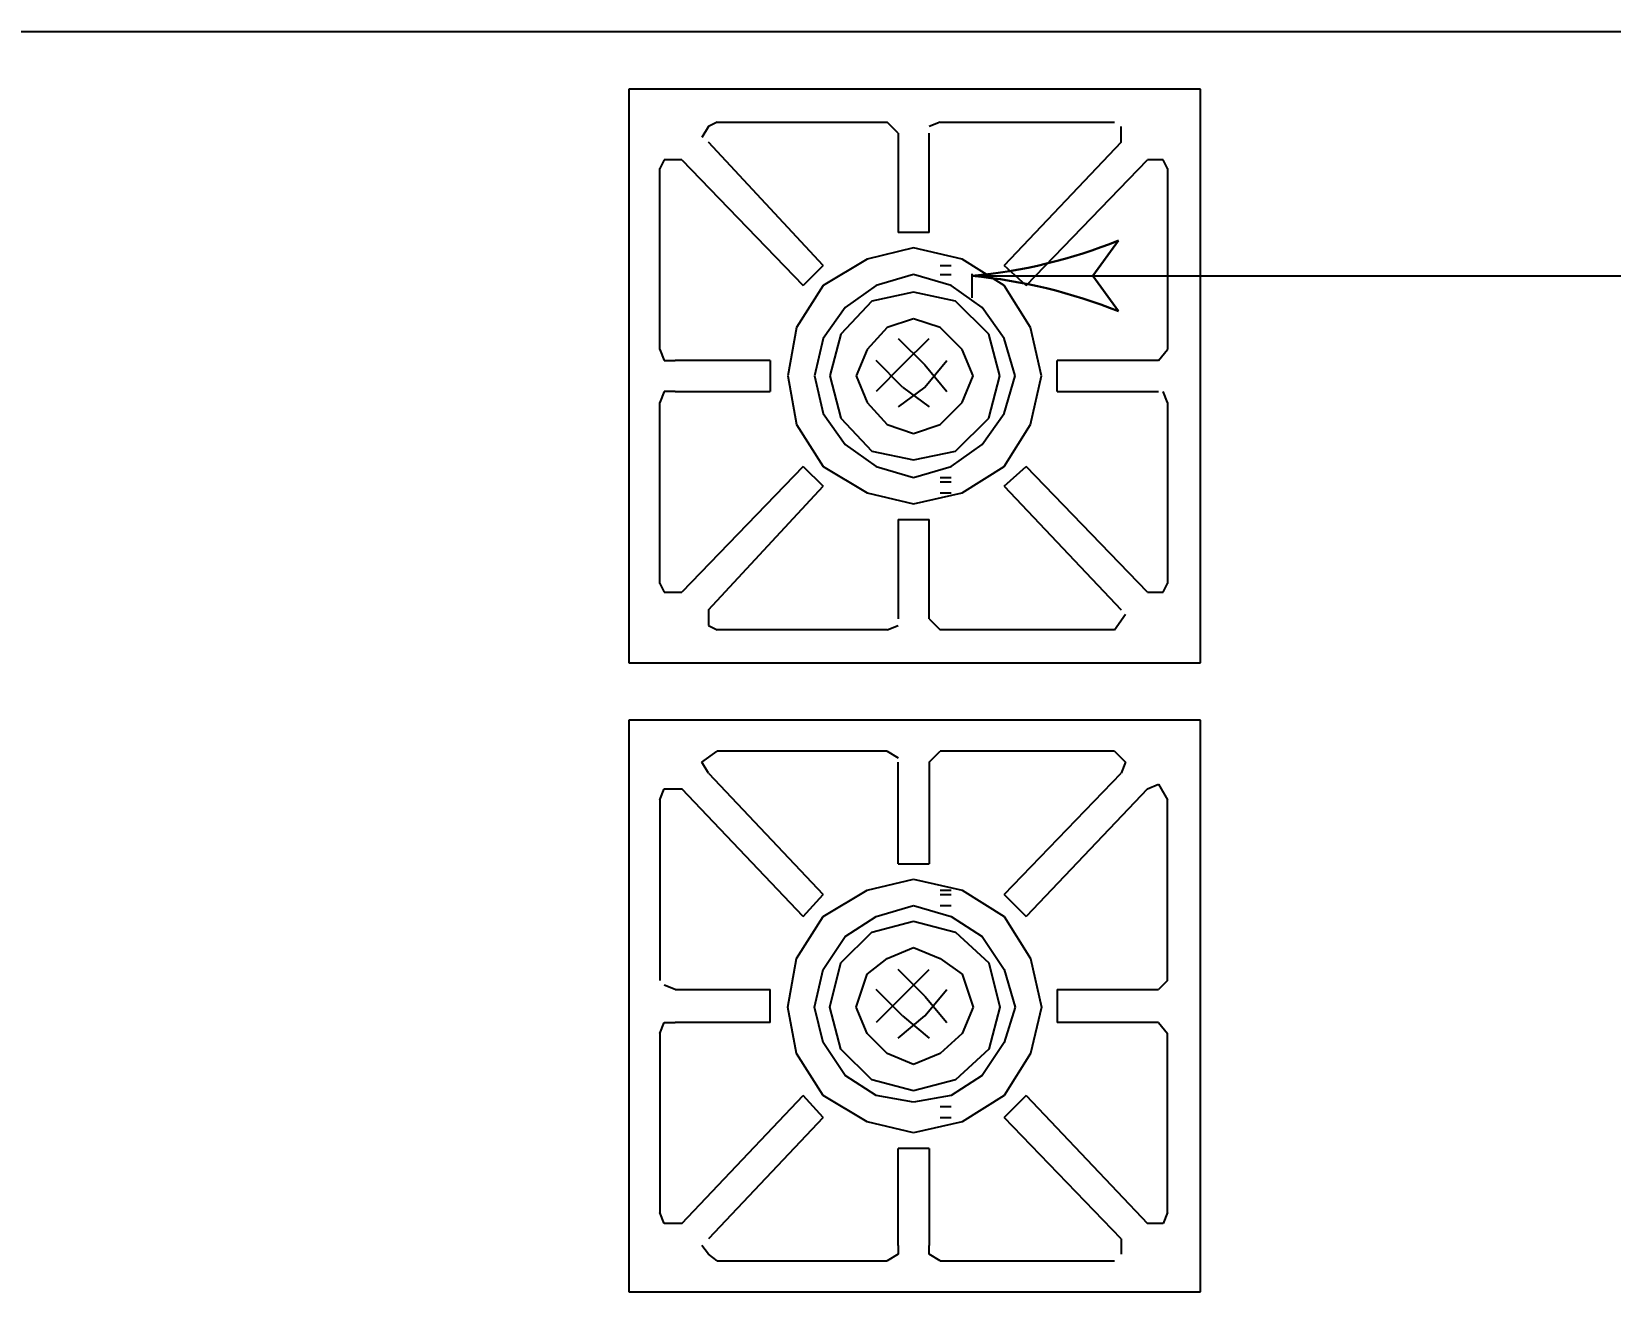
# Model space of a CAD drawing. Header units: millimetres. Extents: x 68727 to 319899, y -4876 to 265722.
# Drawn here: x 314626 to 315349, y 116408 to 116993 of the extents above; entities that cross this region are included whole.
import ezdxf

# ---------------------------------------------------------------- set-up
doc = ezdxf.new("R2010")
doc.units = ezdxf.units.MM
doc.layers.add('glass', color=151, linetype='Continuous')
doc.layers.add('wall', color=5, linetype='Continuous', lineweight=30)
doc.styles.get("Standard").update_dxf_attribs({"font": 'arial.ttf'})
doc.dimstyles.new('SC-25', dxfattribs={"dimtxt": 75, "dimasz": 0.4, "dimexe": 1, "dimexo": 100, "dimgap": 25, "dimtad": 1, "dimdec": 0, "dimzin": 0, "dimdsep": 46, "dimtxsty": 'Standard', "dimblk1": 'A1', "dimblk2": 'A1', "dimsah": 1, "dimcen": 0.09, "dimdle": 3, "dimclrd": 1, "dimclre": 1, "dimclrt": 1, "dimadec": 0, "dimazin": 0, "dimtfac": 1, "dimtdec": 0, "dimtofl": 0, "dimtmove": 0, "dimatfit": 2, "dimldrblk": 'A1', "dimfxl": 10, "dimfxlon": 1, "dimtolj": 1, "dimtzin": 0, "dimarcsym": 0})

# ---------------------------------------------------------------- blocks, each defined once
blk = doc.blocks.new('kitchen')
at = {"layer": 'glass', "lineweight": -3}
for p, q in [((-22.897, 105.868), (-55.758, 105.868)), ((-37.502, 105.41), (-42.07, 105.41)), ((-42.07, 105.41), (-42.07, 100.824)), ((-37.502, 100.824), (-37.502, 105.41)), ((-41.365, 105.145), (-41.435, 105.11)), ((-41.365, 105.145), (-40.006, 105.145)), ((-39.918, 105.057), (-40.006, 105.145)), ((-39.583, 105.145), (-39.671, 105.11)), ((-39.583, 105.145), (-38.19, 105.145)), ((-41.435, 105.11), (-41.488, 105.022)), ((-40.518, 103.999), (-41.435, 104.986)), ((-39.918, 105.057), (-39.918, 104.263)), ((-39.671, 104.263), (-39.671, 105.057)), ((-38.137, 104.986), (-39.071, 103.999)), ((-38.137, 104.986), (-38.137, 105.11)), ((-41.788, 104.845), (-41.823, 104.775)), ((-41.823, 103.328), (-41.823, 104.775)), ((-41.647, 104.845), (-41.788, 104.845)), ((-41.647, 104.845), (-40.677, 103.84)), ((-38.895, 103.84), (-37.925, 104.845)), ((-37.801, 104.845), (-37.925, 104.845)), ((-37.766, 104.775), (-37.801, 104.845)), ((-37.766, 104.775), (-37.766, 103.328)), ((-39.671, 104.263), (-39.918, 104.263)), ((-39.795, 104.14), (-40.165, 104.051)), ((-39.407, 104.051), (-39.795, 104.14)), ((-40.518, 103.999), (-40.677, 103.84)), ((-40.165, 104.051), (-40.518, 103.84)), ((-39.583, 103.999), (-39.495, 103.999)), ((-39.071, 103.84), (-39.407, 104.051)), ((-38.895, 103.84), (-39.071, 103.999)), ((-39.795, 103.928), (-40.095, 103.84)), ((-39.495, 103.84), (-39.795, 103.928)), ((-39.583, 103.928), (-39.495, 103.928)), ((-40.518, 103.84), (-40.73, 103.505)), ((-40.095, 103.84), (-40.341, 103.663)), ((-39.795, 103.787), (-40.13, 103.716)), ((-39.46, 103.716), (-39.795, 103.787)), ((-39.248, 103.663), (-39.495, 103.84)), ((-38.86, 103.505), (-39.071, 103.84)), ((-40.341, 103.663), (-40.518, 103.416)), ((-40.13, 103.716), (-40.377, 103.452)), ((-39.195, 103.452), (-39.46, 103.716)), ((-39.071, 103.416), (-39.248, 103.663)), ((-40.73, 103.505), (-40.8, 103.117)), ((-40.006, 103.505), (-40.165, 103.328)), ((-39.795, 103.575), (-40.006, 103.505)), ((-39.583, 103.505), (-39.795, 103.575)), ((-39.407, 103.328), (-39.583, 103.505)), ((-38.772, 103.117), (-38.86, 103.505)), ((-40.518, 103.416), (-40.588, 103.117)), ((-40.377, 103.452), (-40.465, 103.117)), ((-39.918, 103.416), (-39.706, 103.205)), ((-39.883, 103.205), (-39.671, 103.416)), ((-39.107, 103.117), (-39.195, 103.452)), ((-38.983, 103.117), (-39.071, 103.416)), ((-41.823, 103.328), (-41.788, 103.24)), ((-41.788, 103.24), (-41.7, 103.24)), ((-40.941, 103.24), (-41.7, 103.24)), ((-40.941, 103.24), (-40.941, 102.993)), ((-40.165, 103.328), (-40.253, 103.117)), ((-39.883, 103.028), (-40.095, 103.24)), ((-39.706, 103.028), (-39.53, 103.24)), ((-39.318, 103.117), (-39.407, 103.328)), ((-38.648, 102.993), (-38.648, 103.24)), ((-37.837, 103.24), (-38.648, 103.24)), ((-37.837, 103.24), (-37.766, 103.328)), ((-40.8, 103.117), (-40.73, 102.729)), ((-40.588, 103.117), (-40.518, 102.817)), ((-40.465, 103.117), (-40.377, 102.781)), ((-40.253, 103.117), (-40.165, 102.905)), ((-39.883, 103.205), (-40.095, 102.993)), ((-39.706, 103.205), (-39.53, 102.993)), ((-39.407, 102.905), (-39.318, 103.117)), ((-39.318, 103.117), (-39.318, 103.117)), ((-39.195, 102.781), (-39.107, 103.117)), ((-39.107, 103.117), (-39.107, 103.117)), ((-39.071, 102.817), (-38.983, 103.117)), ((-38.983, 103.117), (-38.983, 103.117)), ((-38.86, 102.729), (-38.772, 103.117)), ((-38.772, 103.117), (-38.772, 103.117)), ((-41.788, 102.993), (-41.823, 102.905)), ((-41.7, 102.993), (-41.788, 102.993)), ((-41.7, 102.993), (-40.941, 102.993)), ((-39.706, 103.028), (-39.918, 102.87)), ((-39.883, 103.028), (-39.671, 102.87)), ((-38.648, 102.993), (-37.837, 102.993)), ((-37.766, 102.905), (-37.801, 102.993)), ((-41.823, 101.459), (-41.823, 102.905)), ((-40.165, 102.905), (-40.006, 102.729)), ((-39.583, 102.729), (-39.407, 102.905)), ((-37.766, 102.905), (-37.766, 101.459)), ((-40.73, 102.729), (-40.518, 102.393)), ((-40.518, 102.817), (-40.341, 102.57)), ((-40.377, 102.781), (-40.13, 102.517)), ((-40.006, 102.729), (-39.795, 102.658)), ((-39.795, 102.658), (-39.583, 102.729)), ((-39.46, 102.517), (-39.195, 102.781)), ((-39.248, 102.57), (-39.071, 102.817)), ((-39.071, 102.393), (-38.86, 102.729)), ((-40.341, 102.57), (-40.095, 102.393)), ((-40.13, 102.517), (-39.795, 102.446)), ((-39.795, 102.446), (-39.46, 102.517)), ((-39.495, 102.393), (-39.248, 102.57)), ((-40.677, 102.393), (-41.647, 101.388)), ((-40.677, 102.393), (-40.518, 102.235)), ((-40.518, 102.393), (-40.165, 102.182)), ((-40.095, 102.393), (-39.795, 102.305)), ((-39.795, 102.305), (-39.495, 102.393)), ((-39.407, 102.182), (-39.071, 102.393)), ((-39.071, 102.235), (-38.895, 102.393)), ((-37.925, 101.388), (-38.895, 102.393)), ((-41.435, 101.247), (-40.518, 102.235)), ((-39.583, 102.305), (-39.495, 102.305)), ((-39.583, 102.27), (-39.495, 102.27)), ((-39.071, 102.235), (-38.137, 101.247)), ((-40.165, 102.182), (-39.795, 102.094)), ((-39.795, 102.094), (-39.407, 102.182)), ((-39.583, 102.182), (-39.495, 102.182)), ((-39.918, 101.97), (-39.671, 101.97)), ((-39.918, 101.97), (-39.918, 101.176)), ((-39.671, 101.176), (-39.671, 101.97)), ((-41.823, 101.459), (-41.788, 101.388)), ((-37.801, 101.388), (-37.766, 101.459)), ((-41.788, 101.388), (-41.647, 101.388)), ((-37.925, 101.388), (-37.801, 101.388)), ((-41.435, 101.247), (-41.435, 101.123)), ((-38.19, 101.088), (-38.101, 101.212)), ((-41.435, 101.123), (-41.365, 101.088)), ((-40.006, 101.088), (-41.365, 101.088)), ((-40.006, 101.088), (-39.918, 101.123)), ((-39.671, 101.176), (-39.583, 101.088)), ((-38.19, 101.088), (-39.583, 101.088)), ((-42.07, 100.824), (-37.502, 100.824)), ((-37.502, 100.365), (-42.07, 100.365)), ((-42.07, 100.365), (-42.07, 95.796)), ((-37.502, 95.796), (-37.502, 100.365)), ((-41.488, 100.03), (-41.365, 100.118)), ((-40.006, 100.118), (-41.365, 100.118)), ((-40.006, 100.118), (-39.918, 100.065)), ((-39.671, 100.03), (-39.583, 100.118)), ((-38.19, 100.118), (-39.583, 100.118)), ((-38.19, 100.118), (-38.101, 100.03)), ((-41.435, 99.942), (-41.488, 100.03)), ((-41.435, 99.942), (-40.518, 98.971)), ((-39.918, 99.218), (-39.918, 100.03)), ((-39.671, 100.03), (-39.671, 99.218)), ((-39.071, 98.971), (-38.137, 99.942)), ((-38.101, 100.03), (-38.137, 99.942)), ((-41.823, 99.73), (-41.788, 99.818)), ((-41.788, 99.818), (-41.647, 99.818)), ((-40.677, 98.795), (-41.647, 99.818)), ((-37.925, 99.818), (-38.895, 98.795)), ((-37.925, 99.818), (-37.837, 99.853)), ((-37.837, 99.853), (-37.766, 99.73)), ((-41.823, 99.73), (-41.823, 98.284)), ((-37.766, 98.284), (-37.766, 99.73)), ((-39.918, 99.218), (-39.671, 99.218)), ((-40.165, 99.007), (-39.795, 99.095)), ((-39.795, 99.095), (-39.407, 99.007)), ((-40.677, 98.795), (-40.518, 98.971)), ((-40.518, 98.795), (-40.165, 99.007)), ((-39.583, 99.007), (-39.495, 99.007)), ((-39.583, 98.971), (-39.495, 98.971)), ((-39.407, 99.007), (-39.071, 98.795)), ((-39.071, 98.971), (-38.895, 98.795)), ((-40.095, 98.795), (-39.795, 98.883)), ((-39.795, 98.883), (-39.495, 98.795)), ((-39.583, 98.883), (-39.495, 98.883)), ((-40.73, 98.46), (-40.518, 98.795)), ((-40.341, 98.636), (-40.095, 98.795)), ((-40.13, 98.672), (-39.795, 98.76)), ((-39.795, 98.76), (-39.46, 98.672)), ((-39.495, 98.795), (-39.248, 98.636)), ((-39.071, 98.795), (-38.86, 98.46)), ((-40.518, 98.372), (-40.341, 98.636)), ((-40.377, 98.425), (-40.13, 98.672)), ((-39.46, 98.672), (-39.195, 98.425)), ((-39.248, 98.636), (-39.071, 98.372)), ((-40.8, 98.072), (-40.73, 98.46)), ((-40.465, 98.072), (-40.377, 98.425)), ((-40.165, 98.336), (-40.006, 98.46)), ((-40.006, 98.46), (-39.795, 98.548)), ((-39.795, 98.548), (-39.583, 98.46)), ((-39.583, 98.46), (-39.407, 98.336)), ((-39.195, 98.425), (-39.107, 98.072)), ((-38.86, 98.46), (-38.772, 98.072)), ((-40.588, 98.072), (-40.518, 98.372)), ((-40.253, 98.072), (-40.165, 98.336)), ((-39.706, 98.16), (-39.918, 98.372)), ((-39.883, 98.16), (-39.671, 98.372)), ((-39.407, 98.336), (-39.318, 98.072)), ((-39.071, 98.372), (-38.983, 98.072)), ((-41.7, 98.213), (-41.788, 98.248)), ((-41.7, 98.213), (-40.941, 98.213)), ((-40.941, 97.948), (-40.941, 98.213)), ((-39.883, 98.001), (-40.095, 98.213)), ((-39.706, 98.001), (-39.53, 98.213)), ((-38.648, 98.213), (-38.648, 97.948)), ((-38.648, 98.213), (-37.837, 98.213)), ((-37.766, 98.284), (-37.837, 98.213)), ((-40.73, 97.701), (-40.8, 98.072)), ((-40.518, 97.79), (-40.588, 98.072)), ((-40.377, 97.737), (-40.465, 98.072)), ((-40.165, 97.86), (-40.253, 98.072)), ((-39.883, 98.16), (-40.095, 97.948)), ((-39.706, 98.16), (-39.53, 97.948)), ((-39.318, 98.072), (-39.407, 97.86)), ((-39.318, 98.072), (-39.318, 98.072)), ((-39.107, 98.072), (-39.195, 97.737)), ((-39.107, 98.072), (-39.107, 98.072)), ((-38.983, 98.072), (-39.071, 97.79)), ((-38.983, 98.072), (-38.983, 98.072)), ((-38.772, 98.072), (-38.86, 97.701)), ((-38.772, 98.072), (-38.772, 98.072)), ((-41.823, 97.86), (-41.788, 97.948)), ((-41.788, 97.948), (-41.7, 97.948)), ((-40.941, 97.948), (-41.7, 97.948)), ((-39.918, 97.825), (-39.706, 98.001)), ((-39.883, 98.001), (-39.671, 97.825)), ((-37.837, 97.948), (-38.648, 97.948)), ((-37.837, 97.948), (-37.766, 97.86)), ((-41.823, 97.86), (-41.823, 96.431)), ((-40.006, 97.701), (-40.165, 97.86)), ((-39.407, 97.86), (-39.583, 97.701)), ((-37.766, 96.431), (-37.766, 97.86)), ((-40.518, 97.366), (-40.73, 97.701)), ((-40.341, 97.525), (-40.518, 97.79)), ((-40.13, 97.49), (-40.377, 97.737)), ((-39.795, 97.613), (-40.006, 97.701)), ((-39.583, 97.701), (-39.795, 97.613)), ((-39.195, 97.737), (-39.46, 97.49)), ((-39.071, 97.79), (-39.248, 97.525)), ((-38.86, 97.701), (-39.071, 97.366)), ((-40.095, 97.366), (-40.341, 97.525)), ((-39.795, 97.402), (-40.13, 97.49)), ((-39.46, 97.49), (-39.795, 97.402)), ((-39.248, 97.525), (-39.495, 97.366)), ((-41.647, 96.343), (-40.677, 97.366)), ((-40.518, 97.19), (-40.677, 97.366)), ((-40.165, 97.155), (-40.518, 97.366)), ((-39.795, 97.313), (-40.095, 97.366)), ((-39.495, 97.366), (-39.795, 97.313)), ((-39.071, 97.366), (-39.407, 97.155)), ((-38.895, 97.366), (-39.071, 97.19)), ((-38.895, 97.366), (-37.925, 96.343)), ((-40.518, 97.19), (-41.435, 96.22)), ((-39.583, 97.278), (-39.495, 97.278)), ((-39.583, 97.19), (-39.495, 97.19)), ((-38.137, 96.22), (-39.071, 97.19)), ((-39.795, 97.066), (-40.165, 97.155)), ((-39.407, 97.155), (-39.795, 97.066)), ((-39.671, 96.943), (-39.918, 96.943)), ((-39.918, 96.167), (-39.918, 96.943)), ((-39.671, 96.943), (-39.671, 96.167)), ((-41.788, 96.343), (-41.823, 96.431)), ((-37.766, 96.431), (-37.801, 96.343)), ((-41.647, 96.343), (-41.788, 96.343)), ((-37.801, 96.343), (-37.925, 96.343)), ((-41.435, 96.096), (-41.488, 96.167)), ((-39.918, 96.167), (-39.918, 96.096)), ((-39.671, 96.096), (-39.671, 96.167)), ((-38.137, 96.22), (-38.137, 96.096)), ((-41.365, 96.043), (-41.435, 96.096)), ((-41.365, 96.043), (-40.006, 96.043)), ((-39.918, 96.096), (-40.006, 96.043)), ((-39.583, 96.043), (-39.671, 96.096)), ((-39.583, 96.043), (-38.19, 96.043)), ((-42.07, 95.796), (-37.502, 95.796))]:
    blk.add_line(p, q, dxfattribs=at)
blk = doc.blocks.new('A1')
at = {"layer": 'wall', "color": 1}
for p, q in [((-138.1, 0), (-167.3, 40.5)), ((-167.3, -40.5), (-138.1, 0))]:
    blk.add_line(p, q, dxfattribs=at)
for centre, start, end in [((53.3, 586.5), 248, 264.8035), ((53.3, -586.5), 95.1965, 112)]:
    blk.add_arc(centre, 588.9, start, end, dxfattribs=at)
blk = doc.blocks.new('*D1064')
at = {"color": 1, "lineweight": -2, "transparency": 16777216}
for p, q in [((315056.8, 116871.53), (315056.8, 116882.53)), ((315057.2, 116881.53), (317498.54, 116881.53)), ((317498.94, 116871.53), (317498.94, 116882.53))]:
    blk.add_line(p, q, dxfattribs=at)
at = {"layer": 'Defpoints', "color": 0, "transparency": 16777216}
for p in [(317498.94, 116881.53), (315056.8, 116385.22), (317498.94, 116385.22)]:
    blk.add_point(p, dxfattribs=at)
at = {"color": 1, "lineweight": -2, "transparency": 16777216, "xscale": 0.4, "yscale": 0.4, "zscale": 0.4, "rotation": 180}
blk.add_blockref('A1', (315056.8, 116881.53), dxfattribs=at)
at = {"color": 1, "lineweight": -2, "transparency": 16777216, "xscale": 0.4, "yscale": 0.4, "zscale": 0.4}
blk.add_blockref('A1', (317498.94, 116881.53), dxfattribs=at)
at = {"color": 1, "transparency": 16777216, "insert": (316277.87, 116944.18), "char_height": 75, "attachment_point": 5}
blk.add_mtext('\\A1;2442', dxfattribs=at)

msp = doc.modelspace()

# ---------------------------------------------------------------- block references
at = {"xscale": 57.26691736061191, "yscale": 57.26691736061191, "zscale": 57.26691736061191}
msp.add_blockref('kitchen', (317308.94, 110930.55), dxfattribs=at)

# ---------------------------------------------------------------- dimensions: what is measured, and where the dimension line sits
dim = msp.add_linear_dim(base=(317498.94, 116881.53), p1=(315056.8, 116385.22), p2=(317498.94, 116385.22), dimstyle='SC-25')
dim.commit()
dim.dimension.update_dxf_attribs({"geometry": '*D1064', "text_midpoint": (316277.87, 116944.18)})

doc.saveas('drawing.dxf')
